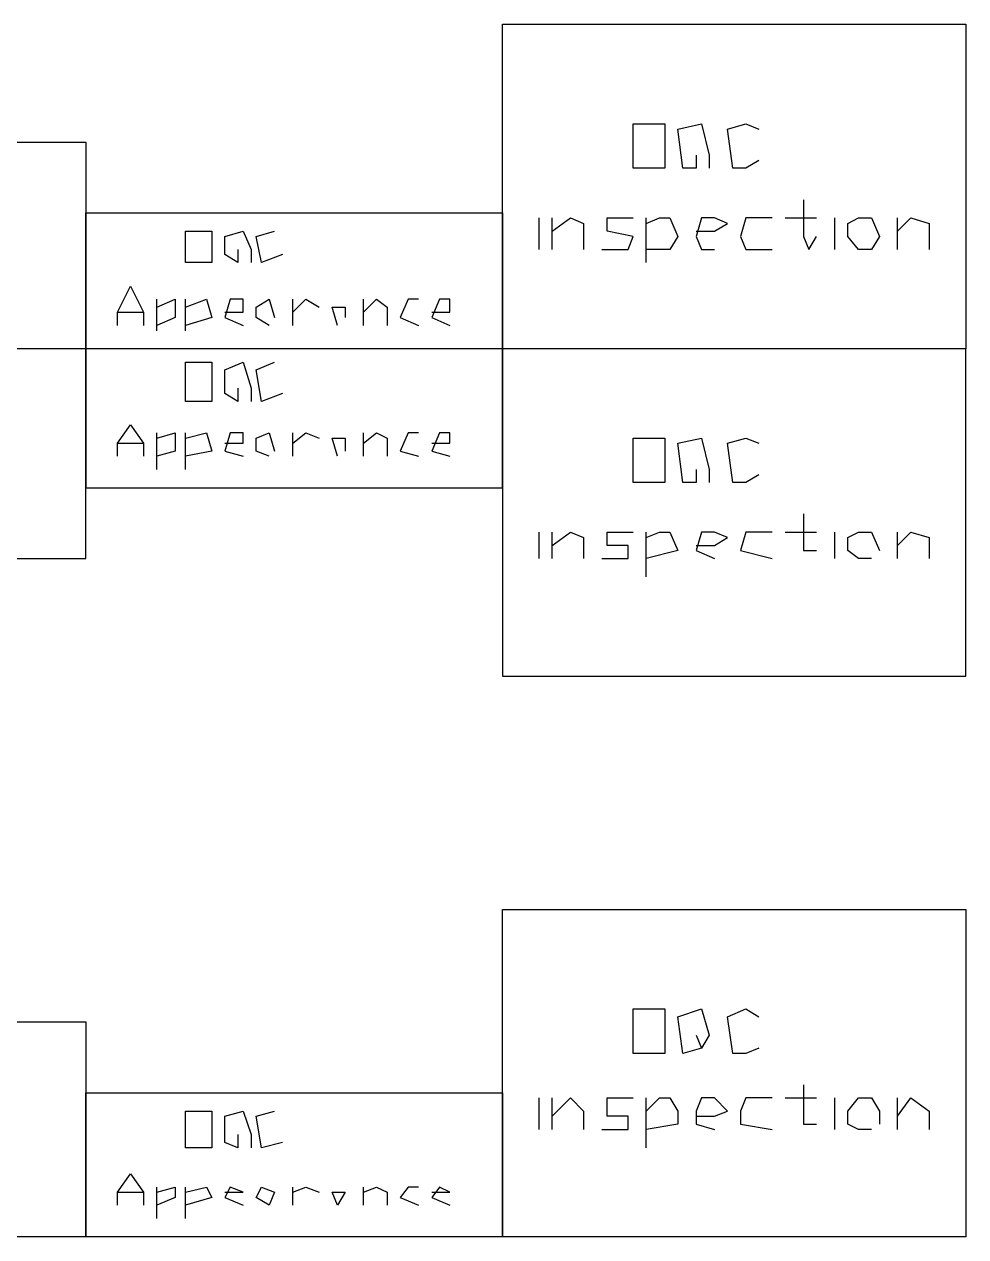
# Model space of a CAD drawing. Header units: millimetres. Extents: x 5 to 415, y 48 to 251.
# Drawn here: x 70.44 to 76.78, y 150.58 to 158.75 of the extents above; entities that cross this region are included whole.
import ezdxf

# ---------------------------------------------------------------- set-up
doc = ezdxf.new("R2010")
doc.units = ezdxf.units.MM
doc.layers.add('P', color=7, linetype='Continuous')

msp = doc.modelspace()

# ---------------------------------------------------------------- linework, layer by layer
at = {"layer": 'P'}
for points in [[(73.66, 156.563), (73.66, 158.75)], [(73.66, 158.75), (76.782, 158.75)], [(73.66, 156.563), (73.66, 158.75)], [(73.66, 158.75), (76.782, 158.75)], [(73.66, 156.563), (73.66, 158.75)], [(73.66, 158.75), (76.782, 158.75)], [(73.66, 156.563), (73.66, 158.75)], [(73.66, 158.75), (76.782, 158.75)], [(76.782, 158.75), (76.782, 156.563)], [(76.782, 158.75), (76.782, 156.563)], [(76.782, 158.75), (76.782, 156.563)], [(76.782, 158.75), (76.782, 156.563)], [(74.542, 157.78), (74.542, 158.08)], [(74.542, 158.08), (74.754, 158.08)], [(74.542, 157.78), (74.542, 158.08)], [(74.542, 158.08), (74.754, 158.08)], [(74.542, 157.78), (74.542, 158.08)], [(74.542, 158.08), (74.754, 158.08)], [(74.542, 157.78), (74.542, 158.08)], [(74.542, 158.08), (74.754, 158.08)], [(74.754, 158.08), (74.754, 157.78)], [(74.754, 158.08), (74.754, 157.78)], [(74.754, 158.08), (74.754, 157.78)], [(74.754, 158.08), (74.754, 157.78)], [(74.842, 158.044), (75.001, 158.08)], [(74.842, 158.044), (75.001, 158.08)], [(74.842, 158.044), (75.001, 158.08)], [(74.842, 158.044), (75.001, 158.08)], [(74.877, 157.78), (74.842, 158.044)], [(74.877, 157.78), (74.842, 158.044)], [(74.877, 157.78), (74.842, 158.044)], [(74.877, 157.78), (74.842, 158.044)], [(75.001, 158.08), (75.053, 157.868)], [(75.001, 158.08), (75.053, 157.868)], [(75.001, 158.08), (75.053, 157.868)], [(75.001, 158.08), (75.053, 157.868)], [(75.177, 158.044), (75.3, 158.08)], [(75.177, 158.044), (75.3, 158.08)], [(75.177, 158.044), (75.3, 158.08)], [(75.177, 158.044), (75.3, 158.08)], [(75.212, 157.78), (75.177, 158.044)], [(75.212, 157.78), (75.177, 158.044)], [(75.212, 157.78), (75.177, 158.044)], [(75.212, 157.78), (75.177, 158.044)], [(75.3, 158.08), (75.389, 158.044)], [(75.3, 158.08), (75.389, 158.044)], [(75.3, 158.08), (75.389, 158.044)], [(75.3, 158.08), (75.389, 158.044)], [(68.016, 157.956), (70.855, 157.956)], [(68.016, 157.956), (70.855, 157.956)], [(68.016, 157.956), (70.855, 157.956)], [(68.016, 157.956), (70.855, 157.956)], [(70.855, 157.956), (70.855, 156.563)], [(70.855, 157.956), (70.855, 156.563)], [(70.855, 157.956), (70.855, 156.563)], [(70.855, 157.956), (70.855, 156.563)], [(74.965, 157.868), (74.965, 157.78)], [(74.965, 157.868), (74.965, 157.78)], [(74.965, 157.868), (74.965, 157.78)], [(74.965, 157.868), (74.965, 157.78)], [(75.053, 157.868), (75.053, 157.78)], [(75.053, 157.868), (75.053, 157.78)], [(75.053, 157.868), (75.053, 157.78)], [(75.053, 157.868), (75.053, 157.78)], [(75.389, 157.833), (75.3, 157.78)], [(75.389, 157.833), (75.3, 157.78)], [(75.389, 157.833), (75.3, 157.78)], [(75.389, 157.833), (75.3, 157.78)], [(74.754, 157.78), (74.542, 157.78)], [(74.754, 157.78), (74.542, 157.78)], [(74.754, 157.78), (74.542, 157.78)], [(74.754, 157.78), (74.542, 157.78)], [(74.965, 157.78), (74.877, 157.78)], [(74.965, 157.78), (74.877, 157.78)], [(74.965, 157.78), (74.877, 157.78)], [(74.965, 157.78), (74.877, 157.78)], [(75.3, 157.78), (75.212, 157.78)], [(75.3, 157.78), (75.212, 157.78)], [(75.3, 157.78), (75.212, 157.78)], [(75.3, 157.78), (75.212, 157.78)], [(75.688, 157.568), (75.688, 157.321)], [(75.688, 157.568), (75.688, 157.321)], [(75.688, 157.568), (75.688, 157.321)], [(75.688, 157.568), (75.688, 157.321)], [(70.855, 156.563), (70.855, 157.48)], [(70.855, 157.48), (73.66, 157.48)], [(70.855, 156.563), (70.855, 157.48)], [(70.855, 157.48), (73.66, 157.48)], [(70.855, 156.563), (70.855, 157.48)], [(70.855, 157.48), (73.66, 157.48)], [(70.855, 156.563), (70.855, 157.48)], [(70.855, 157.48), (73.66, 157.48)], [(73.66, 157.48), (73.66, 156.563)], [(73.66, 157.48), (73.66, 156.563)], [(73.66, 157.48), (73.66, 156.563)], [(73.66, 157.48), (73.66, 156.563)], [(73.907, 157.233), (73.907, 157.445)], [(73.907, 157.233), (73.907, 157.445)], [(73.907, 157.233), (73.907, 157.445)], [(73.907, 157.233), (73.907, 157.445)], [(73.995, 157.233), (73.995, 157.445)], [(73.995, 157.357), (74.119, 157.445)], [(73.995, 157.233), (73.995, 157.445)], [(73.995, 157.357), (74.119, 157.445)], [(73.995, 157.233), (73.995, 157.445)], [(73.995, 157.357), (74.119, 157.445)], [(73.995, 157.233), (73.995, 157.445)], [(73.995, 157.357), (74.119, 157.445)], [(74.119, 157.445), (74.207, 157.409)], [(74.119, 157.445), (74.207, 157.409)], [(74.119, 157.445), (74.207, 157.409)], [(74.119, 157.445), (74.207, 157.409)], [(74.207, 157.409), (74.207, 157.233)], [(74.207, 157.409), (74.207, 157.233)], [(74.207, 157.409), (74.207, 157.233)], [(74.207, 157.409), (74.207, 157.233)], [(74.366, 157.357), (74.366, 157.445)], [(74.366, 157.445), (74.542, 157.445)], [(74.366, 157.357), (74.366, 157.445)], [(74.366, 157.445), (74.542, 157.445)], [(74.366, 157.357), (74.366, 157.445)], [(74.366, 157.445), (74.542, 157.445)], [(74.366, 157.357), (74.366, 157.445)], [(74.366, 157.445), (74.542, 157.445)], [(74.63, 157.145), (74.63, 157.445)], [(74.63, 157.409), (74.718, 157.445)], [(74.63, 157.145), (74.63, 157.445)], [(74.63, 157.409), (74.718, 157.445)], [(74.63, 157.145), (74.63, 157.445)], [(74.63, 157.409), (74.718, 157.445)], [(74.63, 157.145), (74.63, 157.445)], [(74.63, 157.409), (74.718, 157.445)], [(74.718, 157.445), (74.789, 157.445)], [(74.718, 157.445), (74.789, 157.445)], [(74.718, 157.445), (74.789, 157.445)], [(74.718, 157.445), (74.789, 157.445)], [(74.789, 157.445), (74.842, 157.321)], [(74.789, 157.445), (74.842, 157.321)], [(74.789, 157.445), (74.842, 157.321)], [(74.789, 157.445), (74.842, 157.321)], [(75.001, 157.445), (74.965, 157.321)], [(75.001, 157.445), (74.965, 157.321)], [(75.001, 157.445), (74.965, 157.321)], [(75.001, 157.445), (74.965, 157.321)], [(75.089, 157.445), (75.001, 157.445)], [(75.089, 157.445), (75.001, 157.445)], [(75.089, 157.445), (75.001, 157.445)], [(75.089, 157.445), (75.001, 157.445)], [(75.177, 157.409), (75.089, 157.445)], [(75.177, 157.409), (75.089, 157.445)], [(75.177, 157.409), (75.089, 157.445)], [(75.177, 157.409), (75.089, 157.445)], [(75.089, 157.357), (75.177, 157.409)], [(75.089, 157.357), (75.177, 157.409)], [(75.089, 157.357), (75.177, 157.409)], [(75.089, 157.357), (75.177, 157.409)], [(75.3, 157.445), (75.265, 157.321)], [(75.3, 157.445), (75.265, 157.321)], [(75.3, 157.445), (75.265, 157.321)], [(75.3, 157.445), (75.265, 157.321)], [(75.477, 157.445), (75.3, 157.445)], [(75.477, 157.445), (75.3, 157.445)], [(75.477, 157.445), (75.3, 157.445)], [(75.477, 157.445), (75.3, 157.445)], [(75.565, 157.445), (75.777, 157.445)], [(75.565, 157.445), (75.777, 157.445)], [(75.565, 157.445), (75.777, 157.445)], [(75.565, 157.445), (75.777, 157.445)], [(75.9, 157.233), (75.9, 157.445)], [(75.9, 157.233), (75.9, 157.445)], [(75.9, 157.233), (75.9, 157.445)], [(75.9, 157.233), (75.9, 157.445)], [(75.988, 157.409), (76.059, 157.445)], [(75.988, 157.409), (76.059, 157.445)], [(75.988, 157.409), (76.059, 157.445)], [(75.988, 157.409), (76.059, 157.445)], [(75.988, 157.321), (75.988, 157.409)], [(75.988, 157.321), (75.988, 157.409)], [(75.988, 157.321), (75.988, 157.409)], [(75.988, 157.321), (75.988, 157.409)], [(76.059, 157.445), (76.147, 157.445)], [(76.059, 157.445), (76.147, 157.445)], [(76.059, 157.445), (76.147, 157.445)], [(76.059, 157.445), (76.147, 157.445)], [(76.147, 157.445), (76.2, 157.321)], [(76.147, 157.445), (76.2, 157.321)], [(76.147, 157.445), (76.2, 157.321)], [(76.147, 157.445), (76.2, 157.321)], [(76.323, 157.233), (76.323, 157.445)], [(76.323, 157.357), (76.412, 157.445)], [(76.323, 157.233), (76.323, 157.445)], [(76.323, 157.357), (76.412, 157.445)], [(76.323, 157.233), (76.323, 157.445)], [(76.323, 157.357), (76.412, 157.445)], [(76.323, 157.233), (76.323, 157.445)], [(76.323, 157.357), (76.412, 157.445)], [(76.412, 157.445), (76.535, 157.409)], [(76.412, 157.445), (76.535, 157.409)], [(76.412, 157.445), (76.535, 157.409)], [(76.412, 157.445), (76.535, 157.409)], [(76.535, 157.409), (76.535, 157.233)], [(76.535, 157.409), (76.535, 157.233)], [(76.535, 157.409), (76.535, 157.233)], [(76.535, 157.409), (76.535, 157.233)], [(71.526, 157.145), (71.526, 157.357)], [(71.526, 157.357), (71.702, 157.357)], [(71.526, 157.145), (71.526, 157.357)], [(71.526, 157.357), (71.702, 157.357)], [(71.526, 157.145), (71.526, 157.357)], [(71.526, 157.357), (71.702, 157.357)], [(71.526, 157.145), (71.526, 157.357)], [(71.526, 157.357), (71.702, 157.357)], [(71.702, 157.357), (71.702, 157.145)], [(71.702, 157.357), (71.702, 157.145)], [(71.702, 157.357), (71.702, 157.145)], [(71.702, 157.357), (71.702, 157.145)], [(71.79, 157.321), (71.914, 157.357)], [(71.79, 157.321), (71.914, 157.357)], [(71.79, 157.321), (71.914, 157.357)], [(71.79, 157.321), (71.914, 157.357)], [(71.79, 157.198), (71.79, 157.321)], [(71.79, 157.198), (71.79, 157.321)], [(71.79, 157.198), (71.79, 157.321)], [(71.79, 157.198), (71.79, 157.321)], [(71.914, 157.357), (71.967, 157.233)], [(71.914, 157.357), (71.967, 157.233)], [(71.914, 157.357), (71.967, 157.233)], [(71.914, 157.357), (71.967, 157.233)], [(72.002, 157.321), (72.125, 157.357)], [(72.002, 157.321), (72.125, 157.357)], [(72.002, 157.321), (72.125, 157.357)], [(72.002, 157.321), (72.125, 157.357)], [(72.037, 157.145), (72.002, 157.321)], [(72.037, 157.145), (72.002, 157.321)], [(72.037, 157.145), (72.002, 157.321)], [(72.037, 157.145), (72.002, 157.321)], [(74.542, 157.321), (74.366, 157.357)], [(74.542, 157.321), (74.366, 157.357)], [(74.542, 157.321), (74.366, 157.357)], [(74.542, 157.321), (74.366, 157.357)], [(74.507, 157.233), (74.542, 157.321)], [(74.507, 157.233), (74.542, 157.321)], [(74.507, 157.233), (74.542, 157.321)], [(74.507, 157.233), (74.542, 157.321)], [(74.842, 157.321), (74.789, 157.233)], [(74.842, 157.321), (74.789, 157.233)], [(74.842, 157.321), (74.789, 157.233)], [(74.842, 157.321), (74.789, 157.233)], [(74.965, 157.357), (75.089, 157.357)], [(74.965, 157.357), (75.089, 157.357)], [(74.965, 157.357), (75.089, 157.357)], [(74.965, 157.357), (75.089, 157.357)], [(74.965, 157.321), (75.001, 157.233)], [(74.965, 157.321), (75.001, 157.233)], [(74.965, 157.321), (75.001, 157.233)], [(74.965, 157.321), (75.001, 157.233)], [(75.265, 157.321), (75.3, 157.233)], [(75.265, 157.321), (75.3, 157.233)], [(75.265, 157.321), (75.3, 157.233)], [(75.265, 157.321), (75.3, 157.233)], [(75.688, 157.321), (75.724, 157.233)], [(75.688, 157.321), (75.724, 157.233)], [(75.688, 157.321), (75.724, 157.233)], [(75.688, 157.321), (75.724, 157.233)], [(75.724, 157.233), (75.777, 157.321)], [(75.724, 157.233), (75.777, 157.321)], [(75.724, 157.233), (75.777, 157.321)], [(75.724, 157.233), (75.777, 157.321)], [(76.059, 157.233), (75.988, 157.321)], [(76.059, 157.233), (75.988, 157.321)], [(76.059, 157.233), (75.988, 157.321)], [(76.059, 157.233), (75.988, 157.321)], [(76.2, 157.321), (76.147, 157.233)], [(76.2, 157.321), (76.147, 157.233)], [(76.2, 157.321), (76.147, 157.233)], [(76.2, 157.321), (76.147, 157.233)], [(71.878, 157.233), (71.878, 157.145)], [(71.878, 157.233), (71.878, 157.145)], [(71.878, 157.233), (71.878, 157.145)], [(71.878, 157.233), (71.878, 157.145)], [(71.967, 157.233), (71.967, 157.145)], [(71.967, 157.233), (71.967, 157.145)], [(71.967, 157.233), (71.967, 157.145)], [(71.967, 157.233), (71.967, 157.145)], [(74.33, 157.233), (74.507, 157.233)], [(74.33, 157.233), (74.507, 157.233)], [(74.33, 157.233), (74.507, 157.233)], [(74.33, 157.233), (74.507, 157.233)], [(74.789, 157.233), (74.63, 157.233)], [(74.789, 157.233), (74.63, 157.233)], [(74.789, 157.233), (74.63, 157.233)], [(74.789, 157.233), (74.63, 157.233)], [(75.001, 157.233), (75.089, 157.233)], [(75.001, 157.233), (75.089, 157.233)], [(75.001, 157.233), (75.089, 157.233)], [(75.001, 157.233), (75.089, 157.233)], [(75.3, 157.233), (75.477, 157.233)], [(75.3, 157.233), (75.477, 157.233)], [(75.3, 157.233), (75.477, 157.233)], [(75.3, 157.233), (75.477, 157.233)], [(76.147, 157.233), (76.059, 157.233)], [(76.147, 157.233), (76.059, 157.233)], [(76.147, 157.233), (76.059, 157.233)], [(76.147, 157.233), (76.059, 157.233)], [(71.702, 157.145), (71.526, 157.145)], [(71.702, 157.145), (71.526, 157.145)], [(71.702, 157.145), (71.526, 157.145)], [(71.702, 157.145), (71.526, 157.145)], [(71.878, 157.145), (71.79, 157.198)], [(71.878, 157.145), (71.79, 157.198)], [(71.878, 157.145), (71.79, 157.198)], [(71.878, 157.145), (71.79, 157.198)], [(72.178, 157.198), (72.037, 157.145)], [(72.178, 157.198), (72.037, 157.145)], [(72.178, 157.198), (72.037, 157.145)], [(72.178, 157.198), (72.037, 157.145)], [(71.067, 156.81), (71.155, 156.986)], [(71.067, 156.81), (71.155, 156.986)], [(71.067, 156.81), (71.155, 156.986)], [(71.067, 156.81), (71.155, 156.986)], [(71.155, 156.986), (71.243, 156.81)], [(71.155, 156.986), (71.243, 156.81)], [(71.155, 156.986), (71.243, 156.81)], [(71.155, 156.986), (71.243, 156.81)], [(71.332, 156.686), (71.332, 156.898)], [(71.332, 156.845), (71.455, 156.898)], [(71.332, 156.686), (71.332, 156.898)], [(71.332, 156.845), (71.455, 156.898)], [(71.332, 156.686), (71.332, 156.898)], [(71.332, 156.845), (71.455, 156.898)], [(71.332, 156.686), (71.332, 156.898)], [(71.332, 156.845), (71.455, 156.898)], [(71.455, 156.898), (71.455, 156.774)], [(71.455, 156.898), (71.455, 156.774)], [(71.455, 156.898), (71.455, 156.774)], [(71.455, 156.898), (71.455, 156.774)], [(71.526, 156.686), (71.526, 156.898)], [(71.526, 156.845), (71.667, 156.898)], [(71.526, 156.686), (71.526, 156.898)], [(71.526, 156.845), (71.667, 156.898)], [(71.526, 156.686), (71.526, 156.898)], [(71.526, 156.845), (71.667, 156.898)], [(71.526, 156.686), (71.526, 156.898)], [(71.526, 156.845), (71.667, 156.898)], [(71.667, 156.898), (71.702, 156.774)], [(71.667, 156.898), (71.702, 156.774)], [(71.667, 156.898), (71.702, 156.774)], [(71.667, 156.898), (71.702, 156.774)], [(71.826, 156.898), (71.79, 156.774)], [(71.826, 156.898), (71.79, 156.774)], [(71.826, 156.898), (71.79, 156.774)], [(71.826, 156.898), (71.79, 156.774)], [(71.914, 156.898), (71.826, 156.898)], [(71.914, 156.898), (71.826, 156.898)], [(71.914, 156.898), (71.826, 156.898)], [(71.914, 156.898), (71.826, 156.898)], [(71.914, 156.81), (71.914, 156.898)], [(71.914, 156.81), (71.914, 156.898)], [(71.914, 156.81), (71.914, 156.898)], [(71.914, 156.81), (71.914, 156.898)], [(72.002, 156.845), (72.09, 156.898)], [(72.002, 156.845), (72.09, 156.898)], [(72.002, 156.845), (72.09, 156.898)], [(72.002, 156.845), (72.09, 156.898)], [(72.09, 156.898), (72.125, 156.774)], [(72.09, 156.898), (72.125, 156.774)], [(72.09, 156.898), (72.125, 156.774)], [(72.09, 156.898), (72.125, 156.774)], [(72.249, 156.722), (72.249, 156.898)], [(72.249, 156.81), (72.337, 156.898)], [(72.249, 156.722), (72.249, 156.898)], [(72.249, 156.81), (72.337, 156.898)], [(72.249, 156.722), (72.249, 156.898)], [(72.249, 156.81), (72.337, 156.898)], [(72.249, 156.722), (72.249, 156.898)], [(72.249, 156.81), (72.337, 156.898)], [(72.337, 156.898), (72.425, 156.845)], [(72.337, 156.898), (72.425, 156.845)], [(72.337, 156.898), (72.425, 156.845)], [(72.337, 156.898), (72.425, 156.845)], [(72.725, 156.722), (72.725, 156.898)], [(72.725, 156.81), (72.813, 156.898)], [(72.725, 156.722), (72.725, 156.898)], [(72.725, 156.81), (72.813, 156.898)], [(72.725, 156.722), (72.725, 156.898)], [(72.725, 156.81), (72.813, 156.898)], [(72.725, 156.722), (72.725, 156.898)], [(72.725, 156.81), (72.813, 156.898)], [(72.813, 156.898), (72.884, 156.845)], [(72.813, 156.898), (72.884, 156.845)], [(72.813, 156.898), (72.884, 156.845)], [(72.813, 156.898), (72.884, 156.845)], [(73.025, 156.898), (72.972, 156.774)], [(73.025, 156.898), (72.972, 156.774)], [(73.025, 156.898), (72.972, 156.774)], [(73.025, 156.898), (72.972, 156.774)], [(73.096, 156.898), (73.025, 156.898)], [(73.096, 156.898), (73.025, 156.898)], [(73.096, 156.898), (73.025, 156.898)], [(73.096, 156.898), (73.025, 156.898)], [(73.237, 156.898), (73.184, 156.774)], [(73.237, 156.898), (73.184, 156.774)], [(73.237, 156.898), (73.184, 156.774)], [(73.237, 156.898), (73.184, 156.774)], [(73.307, 156.898), (73.237, 156.898)], [(73.307, 156.898), (73.237, 156.898)], [(73.307, 156.898), (73.237, 156.898)], [(73.307, 156.898), (73.237, 156.898)], [(73.307, 156.81), (73.307, 156.898)], [(73.307, 156.81), (73.307, 156.898)], [(73.307, 156.81), (73.307, 156.898)], [(73.307, 156.81), (73.307, 156.898)], [(71.067, 156.722), (71.067, 156.81)], [(71.067, 156.81), (71.243, 156.81)], [(71.067, 156.722), (71.067, 156.81)], [(71.067, 156.81), (71.243, 156.81)], [(71.067, 156.722), (71.067, 156.81)], [(71.067, 156.81), (71.243, 156.81)], [(71.067, 156.722), (71.067, 156.81)], [(71.067, 156.81), (71.243, 156.81)], [(71.243, 156.81), (71.243, 156.722)], [(71.243, 156.81), (71.243, 156.722)], [(71.243, 156.81), (71.243, 156.722)], [(71.243, 156.81), (71.243, 156.722)], [(71.79, 156.81), (71.914, 156.81)], [(71.79, 156.81), (71.914, 156.81)], [(71.79, 156.81), (71.914, 156.81)], [(71.79, 156.81), (71.914, 156.81)], [(72.002, 156.774), (72.002, 156.845)], [(72.002, 156.774), (72.002, 156.845)], [(72.002, 156.774), (72.002, 156.845)], [(72.002, 156.774), (72.002, 156.845)], [(72.549, 156.722), (72.513, 156.845)], [(72.513, 156.845), (72.602, 156.845)], [(72.549, 156.722), (72.513, 156.845)], [(72.513, 156.845), (72.602, 156.845)], [(72.549, 156.722), (72.513, 156.845)], [(72.513, 156.845), (72.602, 156.845)], [(72.549, 156.722), (72.513, 156.845)], [(72.513, 156.845), (72.602, 156.845)], [(72.602, 156.845), (72.602, 156.774)], [(72.602, 156.845), (72.602, 156.774)], [(72.602, 156.845), (72.602, 156.774)], [(72.602, 156.845), (72.602, 156.774)], [(72.884, 156.845), (72.884, 156.722)], [(72.884, 156.845), (72.884, 156.722)], [(72.884, 156.845), (72.884, 156.722)], [(72.884, 156.845), (72.884, 156.722)], [(73.184, 156.81), (73.307, 156.81)], [(73.184, 156.81), (73.307, 156.81)], [(73.184, 156.81), (73.307, 156.81)], [(73.184, 156.81), (73.307, 156.81)], [(71.455, 156.774), (71.332, 156.722)], [(71.455, 156.774), (71.332, 156.722)], [(71.455, 156.774), (71.332, 156.722)], [(71.455, 156.774), (71.332, 156.722)], [(71.702, 156.774), (71.526, 156.722)], [(71.702, 156.774), (71.526, 156.722)], [(71.702, 156.774), (71.526, 156.722)], [(71.702, 156.774), (71.526, 156.722)], [(71.79, 156.774), (71.914, 156.722)], [(71.79, 156.774), (71.914, 156.722)], [(71.79, 156.774), (71.914, 156.722)], [(71.79, 156.774), (71.914, 156.722)], [(72.09, 156.722), (72.002, 156.774)], [(72.09, 156.722), (72.002, 156.774)], [(72.09, 156.722), (72.002, 156.774)], [(72.09, 156.722), (72.002, 156.774)], [(72.972, 156.774), (73.096, 156.722)], [(72.972, 156.774), (73.096, 156.722)], [(72.972, 156.774), (73.096, 156.722)], [(72.972, 156.774), (73.096, 156.722)], [(73.184, 156.774), (73.307, 156.722)], [(73.184, 156.774), (73.307, 156.722)], [(73.184, 156.774), (73.307, 156.722)], [(73.184, 156.774), (73.307, 156.722)], [(70.855, 156.563), (68.016, 156.563)], [(70.855, 156.563), (68.016, 156.563)], [(70.855, 156.563), (68.016, 156.563)], [(70.855, 156.563), (68.016, 156.563)], [(70.855, 156.563), (68.016, 156.563)], [(73.66, 156.563), (70.855, 156.563)], [(73.66, 156.563), (70.855, 156.563)], [(73.66, 156.563), (70.855, 156.563)], [(73.66, 156.563), (70.855, 156.563)], [(73.66, 156.563), (70.855, 156.563)], [(70.855, 156.563), (70.855, 155.628)], [(70.855, 155.152), (70.855, 156.563)], [(76.782, 156.563), (73.66, 156.563)], [(76.782, 156.563), (73.66, 156.563)], [(76.782, 156.563), (73.66, 156.563)], [(76.782, 156.563), (73.66, 156.563)], [(76.782, 156.563), (73.66, 156.563)], [(73.66, 156.563), (73.66, 154.358)], [(73.66, 155.628), (73.66, 156.563)], [(76.782, 154.358), (76.782, 156.563)], [(71.526, 156.21), (71.526, 156.475)], [(71.526, 156.475), (71.702, 156.475)], [(71.702, 156.475), (71.702, 156.21)], [(71.79, 156.422), (71.914, 156.475)], [(71.79, 156.263), (71.79, 156.422)], [(71.914, 156.475), (71.967, 156.298)], [(72.002, 156.422), (72.125, 156.475)], [(72.037, 156.21), (72.002, 156.422)], [(71.878, 156.21), (71.79, 156.263)], [(71.878, 156.298), (71.878, 156.21)], [(71.967, 156.298), (71.967, 156.21)], [(72.178, 156.263), (72.037, 156.21)], [(71.702, 156.21), (71.526, 156.21)], [(71.067, 155.928), (71.155, 156.051)], [(71.155, 156.051), (71.243, 155.928)], [(71.332, 155.751), (71.332, 155.998)], [(71.332, 155.963), (71.455, 155.998)], [(71.455, 155.998), (71.455, 155.875)], [(71.526, 155.751), (71.526, 155.998)], [(71.526, 155.963), (71.667, 155.998)], [(71.667, 155.998), (71.702, 155.875)], [(71.826, 155.998), (71.79, 155.875)], [(71.914, 155.998), (71.826, 155.998)], [(71.914, 155.928), (71.914, 155.998)], [(72.002, 155.963), (72.09, 155.998)], [(72.09, 155.998), (72.125, 155.875)], [(72.249, 155.84), (72.249, 155.998)], [(72.249, 155.928), (72.337, 155.998)], [(72.337, 155.998), (72.425, 155.963)], [(72.725, 155.84), (72.725, 155.998)], [(72.725, 155.928), (72.813, 155.998)], [(72.813, 155.998), (72.884, 155.963)], [(73.025, 155.998), (72.972, 155.875)], [(73.096, 155.998), (73.025, 155.998)], [(73.237, 155.998), (73.184, 155.875)], [(73.307, 155.998), (73.237, 155.998)], [(73.307, 155.928), (73.307, 155.998)], [(71.067, 155.84), (71.067, 155.928)], [(71.067, 155.928), (71.243, 155.928)], [(71.243, 155.928), (71.243, 155.84)], [(71.79, 155.928), (71.914, 155.928)], [(72.002, 155.875), (72.002, 155.963)], [(72.549, 155.84), (72.513, 155.963)], [(72.513, 155.963), (72.602, 155.963)], [(72.602, 155.963), (72.602, 155.875)], [(72.884, 155.963), (72.884, 155.84)], [(73.184, 155.928), (73.307, 155.928)], [(74.542, 155.663), (74.542, 155.963)], [(74.542, 155.963), (74.754, 155.963)], [(74.754, 155.963), (74.754, 155.663)], [(74.842, 155.928), (75.001, 155.963)], [(74.877, 155.663), (74.842, 155.928)], [(75.001, 155.963), (75.053, 155.751)], [(75.177, 155.928), (75.3, 155.963)], [(75.212, 155.663), (75.177, 155.928)], [(75.3, 155.963), (75.389, 155.928)], [(71.455, 155.875), (71.332, 155.84)], [(71.702, 155.875), (71.526, 155.84)], [(71.79, 155.875), (71.914, 155.84)], [(72.09, 155.84), (72.002, 155.875)], [(72.972, 155.875), (73.096, 155.84)], [(73.184, 155.875), (73.307, 155.84)], [(74.965, 155.751), (74.965, 155.663)], [(75.053, 155.751), (75.053, 155.663)], [(75.389, 155.716), (75.3, 155.663)], [(70.855, 155.628), (73.66, 155.628)], [(74.754, 155.663), (74.542, 155.663)], [(74.965, 155.663), (74.877, 155.663)], [(75.3, 155.663), (75.212, 155.663)], [(75.688, 155.452), (75.688, 155.205)], [(73.907, 155.152), (73.907, 155.328)], [(73.995, 155.152), (73.995, 155.328)], [(73.995, 155.24), (74.119, 155.328)], [(74.119, 155.328), (74.207, 155.293)], [(74.207, 155.293), (74.207, 155.152)], [(74.366, 155.24), (74.366, 155.328)], [(74.366, 155.328), (74.542, 155.328)], [(74.63, 155.028), (74.63, 155.328)], [(74.63, 155.293), (74.718, 155.328)], [(74.718, 155.328), (74.789, 155.328)], [(74.789, 155.328), (74.842, 155.205)], [(75.001, 155.328), (74.965, 155.205)], [(75.089, 155.328), (75.001, 155.328)], [(75.177, 155.293), (75.089, 155.328)], [(75.089, 155.24), (75.177, 155.293)], [(75.3, 155.328), (75.265, 155.205)], [(75.477, 155.328), (75.3, 155.328)], [(75.565, 155.328), (75.777, 155.328)], [(75.9, 155.152), (75.9, 155.328)], [(75.988, 155.293), (76.059, 155.328)], [(75.988, 155.205), (75.988, 155.293)], [(76.059, 155.328), (76.147, 155.328)], [(76.147, 155.328), (76.2, 155.205)], [(76.323, 155.152), (76.323, 155.328)], [(76.323, 155.24), (76.412, 155.328)], [(76.412, 155.328), (76.535, 155.293)], [(76.535, 155.293), (76.535, 155.152)], [(74.507, 155.24), (74.366, 155.24)], [(74.507, 155.152), (74.507, 155.24)], [(74.842, 155.205), (74.63, 155.152)], [(74.965, 155.24), (75.089, 155.24)], [(74.965, 155.205), (75.089, 155.152)], [(75.265, 155.205), (75.477, 155.152)], [(75.688, 155.205), (75.777, 155.205)], [(76.059, 155.152), (75.988, 155.205)], [(68.016, 155.152), (70.855, 155.152)], [(74.33, 155.152), (74.507, 155.152)], [(76.147, 155.152), (76.059, 155.152)], [(73.66, 154.358), (76.782, 154.358)], [(73.66, 150.583), (73.66, 152.788)], [(73.66, 152.788), (76.782, 152.788)], [(73.66, 150.583), (73.66, 152.788)], [(73.66, 152.788), (76.782, 152.788)], [(73.66, 150.583), (73.66, 152.788)], [(73.66, 152.788), (76.782, 152.788)], [(73.66, 150.583), (73.66, 152.788)], [(73.66, 152.788), (76.782, 152.788)], [(76.782, 152.788), (76.782, 150.583)], [(76.782, 152.788), (76.782, 150.583)], [(76.782, 152.788), (76.782, 150.583)], [(76.782, 152.788), (76.782, 150.583)], [(74.542, 151.818), (74.542, 152.118)], [(74.542, 152.118), (74.754, 152.118)], [(74.542, 151.818), (74.542, 152.118)], [(74.542, 152.118), (74.754, 152.118)], [(74.542, 151.818), (74.542, 152.118)], [(74.542, 152.118), (74.754, 152.118)], [(74.542, 151.818), (74.542, 152.118)], [(74.542, 152.118), (74.754, 152.118)], [(74.754, 152.118), (74.754, 151.818)], [(74.754, 152.118), (74.754, 151.818)], [(74.754, 152.118), (74.754, 151.818)], [(74.754, 152.118), (74.754, 151.818)], [(74.842, 152.065), (75.001, 152.118)], [(74.842, 152.065), (75.001, 152.118)], [(74.842, 152.065), (75.001, 152.118)], [(74.842, 152.065), (75.001, 152.118)], [(75.001, 152.118), (75.053, 151.941)], [(75.001, 152.118), (75.053, 151.941)], [(75.001, 152.118), (75.053, 151.941)], [(75.001, 152.118), (75.053, 151.941)], [(75.177, 152.065), (75.3, 152.118)], [(75.177, 152.065), (75.3, 152.118)], [(75.177, 152.065), (75.3, 152.118)], [(75.177, 152.065), (75.3, 152.118)], [(75.3, 152.118), (75.389, 152.065)], [(75.3, 152.118), (75.389, 152.065)], [(75.3, 152.118), (75.389, 152.065)], [(75.3, 152.118), (75.389, 152.065)], [(68.016, 152.03), (70.855, 152.03)], [(68.016, 152.03), (70.855, 152.03)], [(68.016, 152.03), (70.855, 152.03)], [(68.016, 152.03), (70.855, 152.03)], [(70.855, 152.03), (70.855, 150.583)], [(70.855, 152.03), (70.855, 150.583)], [(70.855, 152.03), (70.855, 150.583)], [(70.855, 152.03), (70.855, 150.583)], [(74.877, 151.818), (74.842, 152.065)], [(74.877, 151.818), (74.842, 152.065)], [(74.877, 151.818), (74.842, 152.065)], [(74.877, 151.818), (74.842, 152.065)], [(75.212, 151.818), (75.177, 152.065)], [(75.212, 151.818), (75.177, 152.065)], [(75.212, 151.818), (75.177, 152.065)], [(75.212, 151.818), (75.177, 152.065)], [(74.965, 151.941), (75.001, 151.853)], [(74.965, 151.941), (75.001, 151.853)], [(74.965, 151.941), (75.001, 151.853)], [(74.965, 151.941), (75.001, 151.853)], [(75.053, 151.941), (75.001, 151.853)], [(75.053, 151.941), (75.001, 151.853)], [(75.053, 151.941), (75.001, 151.853)], [(75.053, 151.941), (75.001, 151.853)], [(75.001, 151.853), (74.877, 151.818)], [(75.001, 151.853), (74.877, 151.818)], [(75.001, 151.853), (74.877, 151.818)], [(75.001, 151.853), (74.877, 151.818)], [(75.389, 151.853), (75.3, 151.818)], [(75.389, 151.853), (75.3, 151.818)], [(75.389, 151.853), (75.3, 151.818)], [(75.389, 151.853), (75.3, 151.818)], [(74.754, 151.818), (74.542, 151.818)], [(74.754, 151.818), (74.542, 151.818)], [(74.754, 151.818), (74.542, 151.818)], [(74.754, 151.818), (74.542, 151.818)], [(75.3, 151.818), (75.212, 151.818)], [(75.3, 151.818), (75.212, 151.818)], [(75.3, 151.818), (75.212, 151.818)], [(75.3, 151.818), (75.212, 151.818)], [(75.688, 151.606), (75.688, 151.342)], [(75.688, 151.606), (75.688, 151.342)], [(75.688, 151.606), (75.688, 151.342)], [(75.688, 151.606), (75.688, 151.342)], [(70.855, 150.583), (70.855, 151.553)], [(70.855, 151.553), (73.66, 151.553)], [(70.855, 150.583), (70.855, 151.553)], [(70.855, 151.553), (73.66, 151.553)], [(70.855, 150.583), (70.855, 151.553)], [(70.855, 151.553), (73.66, 151.553)], [(70.855, 150.583), (70.855, 151.553)], [(70.855, 151.553), (73.66, 151.553)], [(73.66, 151.553), (73.66, 150.583)], [(73.66, 151.553), (73.66, 150.583)], [(73.66, 151.553), (73.66, 150.583)], [(73.66, 151.553), (73.66, 150.583)], [(73.907, 151.306), (73.907, 151.518)], [(73.907, 151.306), (73.907, 151.518)], [(73.907, 151.306), (73.907, 151.518)], [(73.907, 151.306), (73.907, 151.518)], [(73.995, 151.306), (73.995, 151.518)], [(73.995, 151.395), (74.119, 151.518)], [(73.995, 151.306), (73.995, 151.518)], [(73.995, 151.395), (74.119, 151.518)], [(73.995, 151.306), (73.995, 151.518)], [(73.995, 151.395), (74.119, 151.518)], [(73.995, 151.306), (73.995, 151.518)], [(73.995, 151.395), (74.119, 151.518)], [(74.119, 151.518), (74.207, 151.43)], [(74.119, 151.518), (74.207, 151.43)], [(74.119, 151.518), (74.207, 151.43)], [(74.119, 151.518), (74.207, 151.43)], [(74.366, 151.395), (74.366, 151.518)], [(74.366, 151.518), (74.542, 151.518)], [(74.366, 151.395), (74.366, 151.518)], [(74.366, 151.518), (74.542, 151.518)], [(74.366, 151.395), (74.366, 151.518)], [(74.366, 151.518), (74.542, 151.518)], [(74.366, 151.395), (74.366, 151.518)], [(74.366, 151.518), (74.542, 151.518)], [(74.63, 151.183), (74.63, 151.518)], [(74.63, 151.43), (74.718, 151.518)], [(74.63, 151.183), (74.63, 151.518)], [(74.63, 151.43), (74.718, 151.518)], [(74.63, 151.183), (74.63, 151.518)], [(74.63, 151.43), (74.718, 151.518)], [(74.63, 151.183), (74.63, 151.518)], [(74.63, 151.43), (74.718, 151.518)], [(74.718, 151.518), (74.789, 151.518)], [(74.718, 151.518), (74.789, 151.518)], [(74.718, 151.518), (74.789, 151.518)], [(74.718, 151.518), (74.789, 151.518)], [(74.789, 151.518), (74.842, 151.43)], [(74.789, 151.518), (74.842, 151.43)], [(74.789, 151.518), (74.842, 151.43)], [(74.789, 151.518), (74.842, 151.43)], [(75.001, 151.518), (74.965, 151.43)], [(75.001, 151.518), (74.965, 151.43)], [(75.001, 151.518), (74.965, 151.43)], [(75.001, 151.518), (74.965, 151.43)], [(75.089, 151.518), (75.001, 151.518)], [(75.089, 151.518), (75.001, 151.518)], [(75.089, 151.518), (75.001, 151.518)], [(75.089, 151.518), (75.001, 151.518)], [(75.177, 151.43), (75.089, 151.518)], [(75.177, 151.43), (75.089, 151.518)], [(75.177, 151.43), (75.089, 151.518)], [(75.177, 151.43), (75.089, 151.518)], [(75.3, 151.518), (75.265, 151.43)], [(75.3, 151.518), (75.265, 151.43)], [(75.3, 151.518), (75.265, 151.43)], [(75.3, 151.518), (75.265, 151.43)], [(75.477, 151.518), (75.3, 151.518)], [(75.477, 151.518), (75.3, 151.518)], [(75.477, 151.518), (75.3, 151.518)], [(75.477, 151.518), (75.3, 151.518)], [(75.565, 151.518), (75.777, 151.518)], [(75.565, 151.518), (75.777, 151.518)], [(75.565, 151.518), (75.777, 151.518)], [(75.565, 151.518), (75.777, 151.518)], [(75.9, 151.306), (75.9, 151.518)], [(75.9, 151.306), (75.9, 151.518)], [(75.9, 151.306), (75.9, 151.518)], [(75.9, 151.306), (75.9, 151.518)], [(75.988, 151.43), (76.059, 151.518)], [(75.988, 151.43), (76.059, 151.518)], [(75.988, 151.43), (76.059, 151.518)], [(75.988, 151.43), (76.059, 151.518)], [(76.059, 151.518), (76.147, 151.518)], [(76.059, 151.518), (76.147, 151.518)], [(76.059, 151.518), (76.147, 151.518)], [(76.059, 151.518), (76.147, 151.518)], [(76.147, 151.518), (76.2, 151.43)], [(76.147, 151.518), (76.2, 151.43)], [(76.147, 151.518), (76.2, 151.43)], [(76.147, 151.518), (76.2, 151.43)], [(76.323, 151.306), (76.323, 151.518)], [(76.323, 151.395), (76.412, 151.518)], [(76.323, 151.306), (76.323, 151.518)], [(76.323, 151.395), (76.412, 151.518)], [(76.323, 151.306), (76.323, 151.518)], [(76.323, 151.395), (76.412, 151.518)], [(76.323, 151.306), (76.323, 151.518)], [(76.323, 151.395), (76.412, 151.518)], [(76.412, 151.518), (76.535, 151.43)], [(76.412, 151.518), (76.535, 151.43)], [(76.412, 151.518), (76.535, 151.43)], [(76.412, 151.518), (76.535, 151.43)], [(71.526, 151.183), (71.526, 151.43)], [(71.526, 151.43), (71.702, 151.43)], [(71.526, 151.183), (71.526, 151.43)], [(71.526, 151.43), (71.702, 151.43)], [(71.526, 151.183), (71.526, 151.43)], [(71.526, 151.43), (71.702, 151.43)], [(71.526, 151.183), (71.526, 151.43)], [(71.526, 151.43), (71.702, 151.43)], [(71.702, 151.43), (71.702, 151.183)], [(71.702, 151.43), (71.702, 151.183)], [(71.702, 151.43), (71.702, 151.183)], [(71.702, 151.43), (71.702, 151.183)], [(71.79, 151.395), (71.914, 151.43)], [(71.79, 151.395), (71.914, 151.43)], [(71.79, 151.395), (71.914, 151.43)], [(71.79, 151.395), (71.914, 151.43)], [(71.914, 151.43), (71.967, 151.271)], [(71.914, 151.43), (71.967, 151.271)], [(71.914, 151.43), (71.967, 151.271)], [(71.914, 151.43), (71.967, 151.271)], [(72.002, 151.395), (72.125, 151.43)], [(72.002, 151.395), (72.125, 151.43)], [(72.002, 151.395), (72.125, 151.43)], [(72.002, 151.395), (72.125, 151.43)], [(74.207, 151.43), (74.207, 151.306)], [(74.207, 151.43), (74.207, 151.306)], [(74.207, 151.43), (74.207, 151.306)], [(74.207, 151.43), (74.207, 151.306)], [(74.842, 151.43), (74.842, 151.342)], [(74.842, 151.43), (74.842, 151.342)], [(74.842, 151.43), (74.842, 151.342)], [(74.842, 151.43), (74.842, 151.342)], [(74.965, 151.43), (74.965, 151.342)], [(74.965, 151.43), (74.965, 151.342)], [(74.965, 151.43), (74.965, 151.342)], [(74.965, 151.43), (74.965, 151.342)], [(75.089, 151.395), (75.177, 151.43)], [(75.089, 151.395), (75.177, 151.43)], [(75.089, 151.395), (75.177, 151.43)], [(75.089, 151.395), (75.177, 151.43)], [(75.265, 151.43), (75.265, 151.342)], [(75.265, 151.43), (75.265, 151.342)], [(75.265, 151.43), (75.265, 151.342)], [(75.265, 151.43), (75.265, 151.342)], [(75.988, 151.342), (75.988, 151.43)], [(75.988, 151.342), (75.988, 151.43)], [(75.988, 151.342), (75.988, 151.43)], [(75.988, 151.342), (75.988, 151.43)], [(76.2, 151.43), (76.2, 151.342)], [(76.2, 151.43), (76.2, 151.342)], [(76.2, 151.43), (76.2, 151.342)], [(76.2, 151.43), (76.2, 151.342)], [(76.535, 151.43), (76.535, 151.306)], [(76.535, 151.43), (76.535, 151.306)], [(76.535, 151.43), (76.535, 151.306)], [(76.535, 151.43), (76.535, 151.306)], [(71.79, 151.218), (71.79, 151.395)], [(71.79, 151.218), (71.79, 151.395)], [(71.79, 151.218), (71.79, 151.395)], [(71.79, 151.218), (71.79, 151.395)], [(72.037, 151.183), (72.002, 151.395)], [(72.037, 151.183), (72.002, 151.395)], [(72.037, 151.183), (72.002, 151.395)], [(72.037, 151.183), (72.002, 151.395)], [(74.507, 151.395), (74.366, 151.395)], [(74.507, 151.395), (74.366, 151.395)], [(74.507, 151.395), (74.366, 151.395)], [(74.507, 151.395), (74.366, 151.395)], [(74.507, 151.306), (74.507, 151.395)], [(74.507, 151.306), (74.507, 151.395)], [(74.507, 151.306), (74.507, 151.395)], [(74.507, 151.306), (74.507, 151.395)], [(74.842, 151.342), (74.63, 151.306)], [(74.842, 151.342), (74.63, 151.306)], [(74.842, 151.342), (74.63, 151.306)], [(74.842, 151.342), (74.63, 151.306)], [(74.965, 151.395), (75.089, 151.395)], [(74.965, 151.395), (75.089, 151.395)], [(74.965, 151.395), (75.089, 151.395)], [(74.965, 151.395), (75.089, 151.395)], [(74.965, 151.342), (75.089, 151.306)], [(74.965, 151.342), (75.089, 151.306)], [(74.965, 151.342), (75.089, 151.306)], [(74.965, 151.342), (75.089, 151.306)], [(75.265, 151.342), (75.477, 151.306)], [(75.265, 151.342), (75.477, 151.306)], [(75.265, 151.342), (75.477, 151.306)], [(75.265, 151.342), (75.477, 151.306)], [(75.688, 151.342), (75.777, 151.342)], [(75.688, 151.342), (75.777, 151.342)], [(75.688, 151.342), (75.777, 151.342)], [(75.688, 151.342), (75.777, 151.342)], [(76.059, 151.306), (75.988, 151.342)], [(76.059, 151.306), (75.988, 151.342)], [(76.059, 151.306), (75.988, 151.342)], [(76.059, 151.306), (75.988, 151.342)], [(71.878, 151.271), (71.878, 151.183)], [(71.878, 151.271), (71.878, 151.183)], [(71.878, 151.271), (71.878, 151.183)], [(71.878, 151.271), (71.878, 151.183)], [(71.967, 151.271), (71.967, 151.183)], [(71.967, 151.271), (71.967, 151.183)], [(71.967, 151.271), (71.967, 151.183)], [(71.967, 151.271), (71.967, 151.183)], [(74.33, 151.306), (74.507, 151.306)], [(74.33, 151.306), (74.507, 151.306)], [(74.33, 151.306), (74.507, 151.306)], [(74.33, 151.306), (74.507, 151.306)], [(76.147, 151.306), (76.059, 151.306)], [(76.147, 151.306), (76.059, 151.306)], [(76.147, 151.306), (76.059, 151.306)], [(76.147, 151.306), (76.059, 151.306)], [(71.702, 151.183), (71.526, 151.183)], [(71.702, 151.183), (71.526, 151.183)], [(71.702, 151.183), (71.526, 151.183)], [(71.702, 151.183), (71.526, 151.183)], [(71.878, 151.183), (71.79, 151.218)], [(71.878, 151.183), (71.79, 151.218)], [(71.878, 151.183), (71.79, 151.218)], [(71.878, 151.183), (71.79, 151.218)], [(72.178, 151.218), (72.037, 151.183)], [(72.178, 151.218), (72.037, 151.183)], [(72.178, 151.218), (72.037, 151.183)], [(72.178, 151.218), (72.037, 151.183)], [(71.067, 150.883), (71.155, 151.007)], [(71.067, 150.883), (71.155, 151.007)], [(71.067, 150.883), (71.155, 151.007)], [(71.067, 150.883), (71.155, 151.007)], [(71.155, 151.007), (71.243, 150.883)], [(71.155, 151.007), (71.243, 150.883)], [(71.155, 151.007), (71.243, 150.883)], [(71.155, 151.007), (71.243, 150.883)], [(71.067, 150.795), (71.067, 150.883)], [(71.067, 150.883), (71.243, 150.883)], [(71.067, 150.795), (71.067, 150.883)], [(71.067, 150.883), (71.243, 150.883)], [(71.067, 150.795), (71.067, 150.883)], [(71.067, 150.883), (71.243, 150.883)], [(71.067, 150.795), (71.067, 150.883)], [(71.067, 150.883), (71.243, 150.883)], [(71.243, 150.883), (71.243, 150.795)], [(71.243, 150.883), (71.243, 150.795)], [(71.243, 150.883), (71.243, 150.795)], [(71.243, 150.883), (71.243, 150.795)], [(71.332, 150.707), (71.332, 150.918)], [(71.332, 150.883), (71.455, 150.918)], [(71.332, 150.707), (71.332, 150.918)], [(71.332, 150.883), (71.455, 150.918)], [(71.332, 150.707), (71.332, 150.918)], [(71.332, 150.883), (71.455, 150.918)], [(71.332, 150.707), (71.332, 150.918)], [(71.332, 150.883), (71.455, 150.918)], [(71.455, 150.848), (71.332, 150.795)], [(71.455, 150.848), (71.332, 150.795)], [(71.455, 150.848), (71.332, 150.795)], [(71.455, 150.848), (71.332, 150.795)], [(71.455, 150.918), (71.455, 150.848)], [(71.455, 150.918), (71.455, 150.848)], [(71.455, 150.918), (71.455, 150.848)], [(71.455, 150.918), (71.455, 150.848)], [(71.526, 150.707), (71.526, 150.918)], [(71.526, 150.883), (71.667, 150.918)], [(71.526, 150.707), (71.526, 150.918)], [(71.526, 150.883), (71.667, 150.918)], [(71.526, 150.707), (71.526, 150.918)], [(71.526, 150.883), (71.667, 150.918)], [(71.526, 150.707), (71.526, 150.918)], [(71.526, 150.883), (71.667, 150.918)], [(71.702, 150.848), (71.526, 150.795)], [(71.702, 150.848), (71.526, 150.795)], [(71.702, 150.848), (71.526, 150.795)], [(71.702, 150.848), (71.526, 150.795)], [(71.667, 150.918), (71.702, 150.848)], [(71.667, 150.918), (71.702, 150.848)], [(71.667, 150.918), (71.702, 150.848)], [(71.667, 150.918), (71.702, 150.848)], [(71.826, 150.918), (71.79, 150.848)], [(71.826, 150.918), (71.79, 150.848)], [(71.826, 150.918), (71.79, 150.848)], [(71.826, 150.918), (71.79, 150.848)], [(71.79, 150.883), (71.914, 150.883)], [(71.79, 150.883), (71.914, 150.883)], [(71.79, 150.883), (71.914, 150.883)], [(71.79, 150.883), (71.914, 150.883)], [(71.79, 150.848), (71.914, 150.795)], [(71.79, 150.848), (71.914, 150.795)], [(71.79, 150.848), (71.914, 150.795)], [(71.79, 150.848), (71.914, 150.795)], [(71.914, 150.883), (71.826, 150.918)], [(71.914, 150.883), (71.826, 150.918)], [(71.914, 150.883), (71.826, 150.918)], [(71.914, 150.883), (71.826, 150.918)], [(72.002, 150.848), (72.037, 150.918)], [(72.002, 150.848), (72.037, 150.918)], [(72.002, 150.848), (72.037, 150.918)], [(72.002, 150.848), (72.037, 150.918)], [(72.09, 150.795), (72.002, 150.848)], [(72.09, 150.795), (72.002, 150.848)], [(72.09, 150.795), (72.002, 150.848)], [(72.09, 150.795), (72.002, 150.848)], [(72.037, 150.918), (72.125, 150.883)], [(72.037, 150.918), (72.125, 150.883)], [(72.037, 150.918), (72.125, 150.883)], [(72.037, 150.918), (72.125, 150.883)], [(72.125, 150.883), (72.09, 150.795)], [(72.125, 150.883), (72.09, 150.795)], [(72.125, 150.883), (72.09, 150.795)], [(72.125, 150.883), (72.09, 150.795)], [(72.249, 150.795), (72.249, 150.918)], [(72.249, 150.883), (72.337, 150.918)], [(72.249, 150.795), (72.249, 150.918)], [(72.249, 150.883), (72.337, 150.918)], [(72.249, 150.795), (72.249, 150.918)], [(72.249, 150.883), (72.337, 150.918)], [(72.249, 150.795), (72.249, 150.918)], [(72.249, 150.883), (72.337, 150.918)], [(72.337, 150.918), (72.425, 150.883)], [(72.337, 150.918), (72.425, 150.883)], [(72.337, 150.918), (72.425, 150.883)], [(72.337, 150.918), (72.425, 150.883)], [(72.549, 150.795), (72.513, 150.883)], [(72.513, 150.883), (72.602, 150.883)], [(72.549, 150.795), (72.513, 150.883)], [(72.513, 150.883), (72.602, 150.883)], [(72.549, 150.795), (72.513, 150.883)], [(72.513, 150.883), (72.602, 150.883)], [(72.549, 150.795), (72.513, 150.883)], [(72.513, 150.883), (72.602, 150.883)], [(72.602, 150.883), (72.549, 150.795)], [(72.602, 150.883), (72.549, 150.795)], [(72.602, 150.883), (72.549, 150.795)], [(72.602, 150.883), (72.549, 150.795)], [(72.725, 150.795), (72.725, 150.918)], [(72.725, 150.883), (72.813, 150.918)], [(72.725, 150.795), (72.725, 150.918)], [(72.725, 150.883), (72.813, 150.918)], [(72.725, 150.795), (72.725, 150.918)], [(72.725, 150.883), (72.813, 150.918)], [(72.725, 150.795), (72.725, 150.918)], [(72.725, 150.883), (72.813, 150.918)], [(72.813, 150.918), (72.884, 150.883)], [(72.813, 150.918), (72.884, 150.883)], [(72.813, 150.918), (72.884, 150.883)], [(72.813, 150.918), (72.884, 150.883)], [(72.884, 150.883), (72.884, 150.795)], [(72.884, 150.883), (72.884, 150.795)], [(72.884, 150.883), (72.884, 150.795)], [(72.884, 150.883), (72.884, 150.795)], [(73.025, 150.918), (72.972, 150.848)], [(73.025, 150.918), (72.972, 150.848)], [(73.025, 150.918), (72.972, 150.848)], [(73.025, 150.918), (72.972, 150.848)], [(72.972, 150.848), (73.096, 150.795)], [(72.972, 150.848), (73.096, 150.795)], [(72.972, 150.848), (73.096, 150.795)], [(72.972, 150.848), (73.096, 150.795)], [(73.096, 150.918), (73.025, 150.918)], [(73.096, 150.918), (73.025, 150.918)], [(73.096, 150.918), (73.025, 150.918)], [(73.096, 150.918), (73.025, 150.918)], [(73.237, 150.918), (73.184, 150.848)], [(73.237, 150.918), (73.184, 150.848)], [(73.237, 150.918), (73.184, 150.848)], [(73.237, 150.918), (73.184, 150.848)], [(73.184, 150.883), (73.307, 150.883)], [(73.184, 150.883), (73.307, 150.883)], [(73.184, 150.883), (73.307, 150.883)], [(73.184, 150.883), (73.307, 150.883)], [(73.184, 150.848), (73.307, 150.795)], [(73.184, 150.848), (73.307, 150.795)], [(73.184, 150.848), (73.307, 150.795)], [(73.184, 150.848), (73.307, 150.795)], [(73.307, 150.883), (73.237, 150.918)], [(73.307, 150.883), (73.237, 150.918)], [(73.307, 150.883), (73.237, 150.918)], [(73.307, 150.883), (73.237, 150.918)], [(70.855, 150.583), (68.016, 150.583)], [(70.855, 150.583), (68.016, 150.583)], [(70.855, 150.583), (68.016, 150.583)], [(70.855, 150.583), (68.016, 150.583)], [(73.66, 150.583), (70.855, 150.583)], [(73.66, 150.583), (70.855, 150.583)], [(73.66, 150.583), (70.855, 150.583)], [(73.66, 150.583), (70.855, 150.583)], [(76.782, 150.583), (73.66, 150.583)], [(76.782, 150.583), (73.66, 150.583)], [(76.782, 150.583), (73.66, 150.583)], [(76.782, 150.583), (73.66, 150.583)]]:
    msp.add_lwpolyline(points, dxfattribs=at)

doc.saveas('drawing.dxf')
